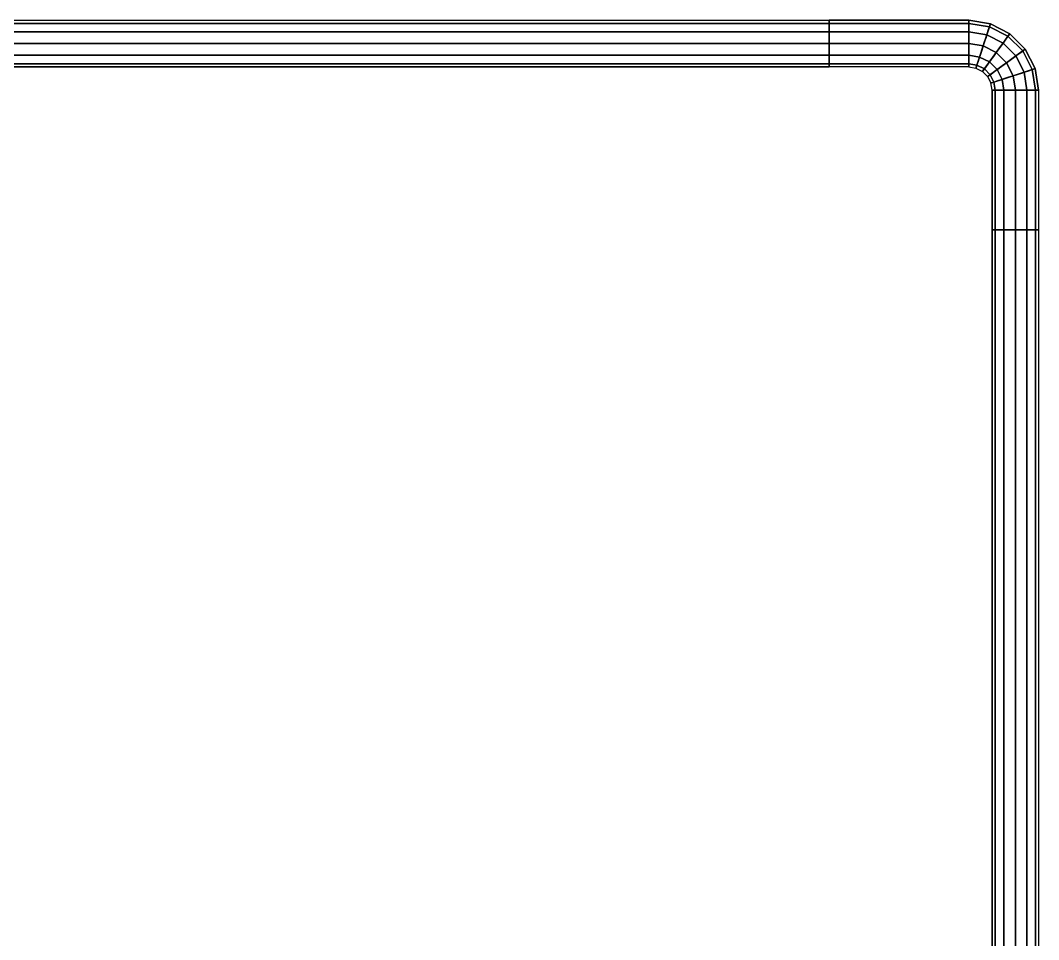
# Model space of a CAD drawing. Extents: x 86597 to 90972, y 12873 to 16823.
# Drawn here: x 89878 to 90972, y 15836 to 16823 of the extents above; entities that cross this region are included whole.
import ezdxf

# ---------------------------------------------------------------- set-up
doc = ezdxf.new("R2010")
doc.units = 0
doc.header["$LTSCALE"] = 50
doc.header["$MEASUREMENT"] = 0
doc.layers.add('PIPE', color=32, linetype='CONTINUOUS')

msp = doc.modelspace()

# ---------------------------------------------------------------- linework, layer by layer
at = {"layer": 'PIPE', "extrusion": (1, 0, 0)}
for centre in [(16798.2, 8900, 90896.6), (16798.2, 8750, 90896.6), (16798.2, 9350, 90896.6), (16798.2, 9200, 90896.6), (16798.2, 9050, 90896.6), (16798.2, 9500, 90896.6)]:
    msp.add_circle(centre, 25, dxfattribs=at)
at = {"layer": 'PIPE', "extrusion": (0.951057, -0.309017, 0)}
for centre in [(44067, 8900, 81272.4), (44067, 8750, 81272.4), (44067, 9350, 81272.4), (44067, 9200, 81272.4), (44067, 9050, 81272.4), (44067, 9500, 81272.4)]:
    msp.add_circle(centre, 25, dxfattribs=at)
at = {"layer": 'PIPE', "extrusion": (0.809017, -0.587785, 0)}
for centre in [(67027.2, 8900, 63692.6), (67027.2, 8750, 63692.6), (67027.2, 9350, 63692.6), (67027.2, 9200, 63692.6), (67027.2, 9050, 63692.6), (67027.2, 9500, 63692.6)]:
    msp.add_circle(centre, 25, dxfattribs=at)
at = {"layer": 'PIPE', "extrusion": (0.587785, -0.809017, 0)}
for centre in [(83431.2, 8900, 39878.1), (83431.2, 8750, 39878.1), (83431.2, 9350, 39878.1), (83431.2, 9200, 39878.1), (83431.2, 9050, 39878.1), (83431.2, 9500, 39878.1)]:
    msp.add_circle(centre, 25, dxfattribs=at)
at = {"layer": 'PIPE', "extrusion": (0.309017, -0.951057, 0)}
for centre in [(91673.3, 8900, 12160.2), (91673.3, 8750, 12160.2), (91673.3, 9350, 12160.2), (91673.3, 9200, 12160.2), (91673.3, 9050, 12160.2), (91673.3, 9500, 12160.2)]:
    msp.add_circle(centre, 25, dxfattribs=at)
at = {"layer": 'PIPE', "extrusion": (0, -1, 0)}
for centre in [(90946.6, 8900, -16748.2), (90946.6, 8750, -16748.2), (90946.6, 9350, -16748.2), (90946.6, 9200, -16748.2), (90946.6, 9050, -16748.2), (90946.6, 9500, -16748.2)]:
    msp.add_circle(centre, 25, dxfattribs=at)

# ---------------------------------------------------------------- meshes
at = {"layer": 'PIPE', "color": 252}
mesh = msp.add_polymesh((2, 12), dxfattribs=dict(at, n_close=True))
for k, corner in enumerate([(90746.6, 16823.2, 9500), (90746.6, 16819.8, 9512.5), (90746.6, 16810.7, 9521.7), (90746.6, 16798.2, 9525), (90746.6, 16785.7, 9521.7), (90746.6, 16776.5, 9512.5), (90746.6, 16773.2, 9500), (90746.6, 16776.5, 9487.5), (90746.6, 16785.7, 9478.3), (90746.6, 16798.2, 9475), (90746.6, 16810.7, 9478.3), (90746.6, 16819.8, 9487.5), (86596.6, 16823.2, 9500), (86596.6, 16819.8, 9512.5), (86596.6, 16810.7, 9521.7), (86596.6, 16798.2, 9525), (86596.6, 16785.7, 9521.7), (88896.6, 16776.5, 9512.5), (88896.6, 16773.2, 9500), (88896.6, 16776.5, 9487.5), (86596.6, 16785.7, 9478.3), (86596.6, 16798.2, 9475), (86596.6, 16810.7, 9478.3), (86596.6, 16819.8, 9487.5)]):
    mesh.set_mesh_vertex(divmod(k, 12), corner)
mesh = msp.add_polymesh((2, 12), dxfattribs=dict(at, n_close=True))
for k, corner in enumerate([(90746.6, 16823.2, 9350), (90746.6, 16819.8, 9362.5), (90746.6, 16810.7, 9371.7), (90746.6, 16798.2, 9375), (90746.6, 16785.7, 9371.7), (90746.6, 16776.5, 9362.5), (90746.6, 16773.2, 9350), (90746.6, 16776.5, 9337.5), (90746.6, 16785.7, 9328.3), (90746.6, 16798.2, 9325), (90746.6, 16810.7, 9328.3), (90746.6, 16819.8, 9337.5), (86596.6, 16823.2, 9350), (86596.6, 16819.8, 9362.5), (86596.6, 16810.7, 9371.7), (86596.6, 16798.2, 9375), (86596.6, 16785.7, 9371.7), (88896.6, 16776.5, 9362.5), (88896.6, 16773.2, 9350), (88896.6, 16776.5, 9337.5), (86596.6, 16785.7, 9328.3), (86596.6, 16798.2, 9325), (86596.6, 16810.7, 9328.3), (86596.6, 16819.8, 9337.5)]):
    mesh.set_mesh_vertex(divmod(k, 12), corner)
mesh = msp.add_polymesh((2, 12), dxfattribs=dict(at, n_close=True))
for k, corner in enumerate([(90746.6, 16823.2, 9200), (90746.6, 16819.8, 9212.5), (90746.6, 16810.7, 9221.7), (90746.6, 16798.2, 9225), (90746.6, 16785.7, 9221.7), (90746.6, 16776.5, 9212.5), (90746.6, 16773.2, 9200), (90746.6, 16776.5, 9187.5), (90746.6, 16785.7, 9178.3), (90746.6, 16798.2, 9175), (90746.6, 16810.7, 9178.3), (90746.6, 16819.8, 9187.5), (86596.6, 16823.2, 9200), (86596.6, 16819.8, 9212.5), (86596.6, 16810.7, 9221.7), (86596.6, 16798.2, 9225), (86596.6, 16785.7, 9221.7), (88896.6, 16776.5, 9212.5), (88896.6, 16773.2, 9200), (88896.6, 16776.5, 9187.5), (86596.6, 16785.7, 9178.3), (86596.6, 16798.2, 9175), (86596.6, 16810.7, 9178.3), (86596.6, 16819.8, 9187.5)]):
    mesh.set_mesh_vertex(divmod(k, 12), corner)
mesh = msp.add_polymesh((2, 12), dxfattribs=dict(at, n_close=True))
for k, corner in enumerate([(90746.6, 16823.2, 8750), (90746.6, 16819.8, 8762.5), (90746.6, 16810.7, 8771.7), (90746.6, 16798.2, 8775), (90746.6, 16785.7, 8771.7), (90746.6, 16776.5, 8762.5), (90746.6, 16773.2, 8750), (90746.6, 16776.5, 8737.5), (90746.6, 16785.7, 8728.3), (90746.6, 16798.2, 8725), (90746.6, 16810.7, 8728.3), (90746.6, 16819.8, 8737.5), (86596.6, 16823.2, 8750), (86596.6, 16819.8, 8762.5), (86596.6, 16810.7, 8771.7), (86596.6, 16798.2, 8775), (86596.6, 16785.7, 8771.7), (88896.6, 16776.5, 8762.5), (88896.6, 16773.2, 8750), (88896.6, 16776.5, 8737.5), (86596.6, 16785.7, 8728.3), (86596.6, 16798.2, 8725), (86596.6, 16810.7, 8728.3), (86596.6, 16819.8, 8737.5)]):
    mesh.set_mesh_vertex(divmod(k, 12), corner)
mesh = msp.add_polymesh((2, 12), dxfattribs=dict(at, n_close=True))
for k, corner in enumerate([(90746.6, 16823.2, 9050), (90746.6, 16819.8, 9062.5), (90746.6, 16810.7, 9071.7), (90746.6, 16798.2, 9075), (90746.6, 16785.7, 9071.7), (90746.6, 16776.5, 9062.5), (90746.6, 16773.2, 9050), (90746.6, 16776.5, 9037.5), (90746.6, 16785.7, 9028.3), (90746.6, 16798.2, 9025), (90746.6, 16810.7, 9028.3), (90746.6, 16819.8, 9037.5), (86596.6, 16823.2, 9050), (86596.6, 16819.8, 9062.5), (86596.6, 16810.7, 9071.7), (86596.6, 16798.2, 9075), (86596.6, 16785.7, 9071.7), (88896.6, 16776.5, 9062.5), (88896.6, 16773.2, 9050), (88896.6, 16776.5, 9037.5), (86596.6, 16785.7, 9028.3), (86596.6, 16798.2, 9025), (86596.6, 16810.7, 9028.3), (86596.6, 16819.8, 9037.5)]):
    mesh.set_mesh_vertex(divmod(k, 12), corner)
mesh = msp.add_polymesh((2, 12), dxfattribs=dict(at, n_close=True))
for k, corner in enumerate([(90746.6, 16823.2, 8900), (90746.6, 16819.8, 8912.5), (90746.6, 16810.7, 8921.7), (90746.6, 16798.2, 8925), (90746.6, 16785.7, 8921.7), (90746.6, 16776.5, 8912.5), (90746.6, 16773.2, 8900), (90746.6, 16776.5, 8887.5), (90746.6, 16785.7, 8878.3), (90746.6, 16798.2, 8875), (90746.6, 16810.7, 8878.3), (90746.6, 16819.8, 8887.5), (86596.6, 16823.2, 8900), (86596.6, 16819.8, 8912.5), (86596.6, 16810.7, 8921.7), (86596.6, 16798.2, 8925), (86596.6, 16785.7, 8921.7), (88896.6, 16776.5, 8912.5), (88896.6, 16773.2, 8900), (88896.6, 16776.5, 8887.5), (86596.6, 16785.7, 8878.3), (86596.6, 16798.2, 8875), (86596.6, 16810.7, 8878.3), (86596.6, 16819.8, 8887.5)]):
    mesh.set_mesh_vertex(divmod(k, 12), corner)
mesh = msp.add_polymesh((2, 12), dxfattribs=dict(at, n_close=True))
for k, corner in enumerate([(90746.6, 16773.2, 8900), (90746.6, 16776.5, 8912.5), (90746.6, 16785.7, 8921.7), (90746.6, 16798.2, 8925), (90746.6, 16810.7, 8921.7), (90746.6, 16819.8, 8912.5), (90746.6, 16823.2, 8900), (90746.6, 16819.8, 8887.5), (90746.6, 16810.7, 8878.3), (90746.6, 16798.2, 8875), (90746.6, 16785.7, 8878.3), (90746.6, 16776.5, 8887.5), (90896.6, 16773.2, 8900), (90896.6, 16776.5, 8912.5), (90896.6, 16785.7, 8921.7), (90896.6, 16798.2, 8925), (90896.6, 16810.7, 8921.7), (90896.6, 16819.8, 8912.5), (90896.6, 16823.2, 8900), (90896.6, 16819.8, 8887.5), (90896.6, 16810.7, 8878.3), (90896.6, 16798.2, 8875), (90896.6, 16785.7, 8878.3), (90896.6, 16776.5, 8887.5)]):
    mesh.set_mesh_vertex(divmod(k, 12), corner)
mesh = msp.add_polymesh((2, 12), dxfattribs=dict(at, n_close=True))
for k, corner in enumerate([(90746.6, 16773.2, 8750), (90746.6, 16776.5, 8762.5), (90746.6, 16785.7, 8771.7), (90746.6, 16798.2, 8775), (90746.6, 16810.7, 8771.7), (90746.6, 16819.8, 8762.5), (90746.6, 16823.2, 8750), (90746.6, 16819.8, 8737.5), (90746.6, 16810.7, 8728.3), (90746.6, 16798.2, 8725), (90746.6, 16785.7, 8728.3), (90746.6, 16776.5, 8737.5), (90896.6, 16773.2, 8750), (90896.6, 16776.5, 8762.5), (90896.6, 16785.7, 8771.7), (90896.6, 16798.2, 8775), (90896.6, 16810.7, 8771.7), (90896.6, 16819.8, 8762.5), (90896.6, 16823.2, 8750), (90896.6, 16819.8, 8737.5), (90896.6, 16810.7, 8728.3), (90896.6, 16798.2, 8725), (90896.6, 16785.7, 8728.3), (90896.6, 16776.5, 8737.5)]):
    mesh.set_mesh_vertex(divmod(k, 12), corner)
mesh = msp.add_polymesh((2, 12), dxfattribs=dict(at, n_close=True))
for k, corner in enumerate([(90746.6, 16773.2, 9350), (90746.6, 16776.5, 9362.5), (90746.6, 16785.7, 9371.7), (90746.6, 16798.2, 9375), (90746.6, 16810.7, 9371.7), (90746.6, 16819.8, 9362.5), (90746.6, 16823.2, 9350), (90746.6, 16819.8, 9337.5), (90746.6, 16810.7, 9328.3), (90746.6, 16798.2, 9325), (90746.6, 16785.7, 9328.3), (90746.6, 16776.5, 9337.5), (90896.6, 16773.2, 9350), (90896.6, 16776.5, 9362.5), (90896.6, 16785.7, 9371.7), (90896.6, 16798.2, 9375), (90896.6, 16810.7, 9371.7), (90896.6, 16819.8, 9362.5), (90896.6, 16823.2, 9350), (90896.6, 16819.8, 9337.5), (90896.6, 16810.7, 9328.3), (90896.6, 16798.2, 9325), (90896.6, 16785.7, 9328.3), (90896.6, 16776.5, 9337.5)]):
    mesh.set_mesh_vertex(divmod(k, 12), corner)
mesh = msp.add_polymesh((2, 12), dxfattribs=dict(at, n_close=True))
for k, corner in enumerate([(90746.6, 16773.2, 9200), (90746.6, 16776.5, 9212.5), (90746.6, 16785.7, 9221.7), (90746.6, 16798.2, 9225), (90746.6, 16810.7, 9221.7), (90746.6, 16819.8, 9212.5), (90746.6, 16823.2, 9200), (90746.6, 16819.8, 9187.5), (90746.6, 16810.7, 9178.3), (90746.6, 16798.2, 9175), (90746.6, 16785.7, 9178.3), (90746.6, 16776.5, 9187.5), (90896.6, 16773.2, 9200), (90896.6, 16776.5, 9212.5), (90896.6, 16785.7, 9221.7), (90896.6, 16798.2, 9225), (90896.6, 16810.7, 9221.7), (90896.6, 16819.8, 9212.5), (90896.6, 16823.2, 9200), (90896.6, 16819.8, 9187.5), (90896.6, 16810.7, 9178.3), (90896.6, 16798.2, 9175), (90896.6, 16785.7, 9178.3), (90896.6, 16776.5, 9187.5)]):
    mesh.set_mesh_vertex(divmod(k, 12), corner)
mesh = msp.add_polymesh((2, 12), dxfattribs=dict(at, n_close=True))
for k, corner in enumerate([(90746.6, 16773.2, 9050), (90746.6, 16776.5, 9062.5), (90746.6, 16785.7, 9071.7), (90746.6, 16798.2, 9075), (90746.6, 16810.7, 9071.7), (90746.6, 16819.8, 9062.5), (90746.6, 16823.2, 9050), (90746.6, 16819.8, 9037.5), (90746.6, 16810.7, 9028.3), (90746.6, 16798.2, 9025), (90746.6, 16785.7, 9028.3), (90746.6, 16776.5, 9037.5), (90896.6, 16773.2, 9050), (90896.6, 16776.5, 9062.5), (90896.6, 16785.7, 9071.7), (90896.6, 16798.2, 9075), (90896.6, 16810.7, 9071.7), (90896.6, 16819.8, 9062.5), (90896.6, 16823.2, 9050), (90896.6, 16819.8, 9037.5), (90896.6, 16810.7, 9028.3), (90896.6, 16798.2, 9025), (90896.6, 16785.7, 9028.3), (90896.6, 16776.5, 9037.5)]):
    mesh.set_mesh_vertex(divmod(k, 12), corner)
mesh = msp.add_polymesh((2, 12), dxfattribs=dict(at, n_close=True))
for k, corner in enumerate([(90746.6, 16773.2, 9500), (90746.6, 16776.5, 9512.5), (90746.6, 16785.7, 9521.7), (90746.6, 16798.2, 9525), (90746.6, 16810.7, 9521.7), (90746.6, 16819.8, 9512.5), (90746.6, 16823.2, 9500), (90746.6, 16819.8, 9487.5), (90746.6, 16810.7, 9478.3), (90746.6, 16798.2, 9475), (90746.6, 16785.7, 9478.3), (90746.6, 16776.5, 9487.5), (90896.6, 16773.2, 9500), (90896.6, 16776.5, 9512.5), (90896.6, 16785.7, 9521.7), (90896.6, 16798.2, 9525), (90896.6, 16810.7, 9521.7), (90896.6, 16819.8, 9512.5), (90896.6, 16823.2, 9500), (90896.6, 16819.8, 9487.5), (90896.6, 16810.7, 9478.3), (90896.6, 16798.2, 9475), (90896.6, 16785.7, 9478.3), (90896.6, 16776.5, 9487.5)]):
    mesh.set_mesh_vertex(divmod(k, 12), corner)
mesh = msp.add_polymesh((2, 12), dxfattribs=dict(at, n_close=True))
for k, corner in enumerate([(90904.3, 16771.9, 8900), (90905.4, 16775.1, 8912.5), (90908.2, 16783.8, 8921.7), (90912.1, 16795.7, 8925), (90915.9, 16807.6, 8921.7), (90918.8, 16816.3, 8912.5), (90919.8, 16819.5, 8900), (90918.8, 16816.3, 8887.5), (90915.9, 16807.6, 8878.3), (90912.1, 16795.7, 8875), (90908.2, 16783.8, 8878.3), (90905.4, 16775.1, 8887.5), (90896.6, 16773.2, 8900), (90896.6, 16776.5, 8912.5), (90896.6, 16785.7, 8921.7), (90896.6, 16798.2, 8925), (90896.6, 16810.7, 8921.7), (90896.6, 16819.8, 8912.5), (90896.6, 16823.2, 8900), (90896.6, 16819.8, 8887.5), (90896.6, 16810.7, 8878.3), (90896.6, 16798.2, 8875), (90896.6, 16785.7, 8878.3), (90896.6, 16776.5, 8887.5)]):
    mesh.set_mesh_vertex(divmod(k, 12), corner)
mesh = msp.add_polymesh((2, 12), dxfattribs=dict(at, n_close=True))
for k, corner in enumerate([(90904.3, 16771.9, 8750), (90905.4, 16775.1, 8762.5), (90908.2, 16783.8, 8771.7), (90912.1, 16795.7, 8775), (90915.9, 16807.6, 8771.7), (90918.8, 16816.3, 8762.5), (90919.8, 16819.5, 8750), (90918.8, 16816.3, 8737.5), (90915.9, 16807.6, 8728.3), (90912.1, 16795.7, 8725), (90908.2, 16783.8, 8728.3), (90905.4, 16775.1, 8737.5), (90896.6, 16773.2, 8750), (90896.6, 16776.5, 8762.5), (90896.6, 16785.7, 8771.7), (90896.6, 16798.2, 8775), (90896.6, 16810.7, 8771.7), (90896.6, 16819.8, 8762.5), (90896.6, 16823.2, 8750), (90896.6, 16819.8, 8737.5), (90896.6, 16810.7, 8728.3), (90896.6, 16798.2, 8725), (90896.6, 16785.7, 8728.3), (90896.6, 16776.5, 8737.5)]):
    mesh.set_mesh_vertex(divmod(k, 12), corner)
mesh = msp.add_polymesh((2, 12), dxfattribs=dict(at, n_close=True))
for k, corner in enumerate([(90904.3, 16771.9, 9350), (90905.4, 16775.1, 9362.5), (90908.2, 16783.8, 9371.7), (90912.1, 16795.7, 9375), (90915.9, 16807.6, 9371.7), (90918.8, 16816.3, 9362.5), (90919.8, 16819.5, 9350), (90918.8, 16816.3, 9337.5), (90915.9, 16807.6, 9328.3), (90912.1, 16795.7, 9325), (90908.2, 16783.8, 9328.3), (90905.4, 16775.1, 9337.5), (90896.6, 16773.2, 9350), (90896.6, 16776.5, 9362.5), (90896.6, 16785.7, 9371.7), (90896.6, 16798.2, 9375), (90896.6, 16810.7, 9371.7), (90896.6, 16819.8, 9362.5), (90896.6, 16823.2, 9350), (90896.6, 16819.8, 9337.5), (90896.6, 16810.7, 9328.3), (90896.6, 16798.2, 9325), (90896.6, 16785.7, 9328.3), (90896.6, 16776.5, 9337.5)]):
    mesh.set_mesh_vertex(divmod(k, 12), corner)
mesh = msp.add_polymesh((2, 12), dxfattribs=dict(at, n_close=True))
for k, corner in enumerate([(90904.3, 16771.9, 9200), (90905.4, 16775.1, 9212.5), (90908.2, 16783.8, 9221.7), (90912.1, 16795.7, 9225), (90915.9, 16807.6, 9221.7), (90918.8, 16816.3, 9212.5), (90919.8, 16819.5, 9200), (90918.8, 16816.3, 9187.5), (90915.9, 16807.6, 9178.3), (90912.1, 16795.7, 9175), (90908.2, 16783.8, 9178.3), (90905.4, 16775.1, 9187.5), (90896.6, 16773.2, 9200), (90896.6, 16776.5, 9212.5), (90896.6, 16785.7, 9221.7), (90896.6, 16798.2, 9225), (90896.6, 16810.7, 9221.7), (90896.6, 16819.8, 9212.5), (90896.6, 16823.2, 9200), (90896.6, 16819.8, 9187.5), (90896.6, 16810.7, 9178.3), (90896.6, 16798.2, 9175), (90896.6, 16785.7, 9178.3), (90896.6, 16776.5, 9187.5)]):
    mesh.set_mesh_vertex(divmod(k, 12), corner)
mesh = msp.add_polymesh((2, 12), dxfattribs=dict(at, n_close=True))
for k, corner in enumerate([(90904.3, 16771.9, 9050), (90905.4, 16775.1, 9062.5), (90908.2, 16783.8, 9071.7), (90912.1, 16795.7, 9075), (90915.9, 16807.6, 9071.7), (90918.8, 16816.3, 9062.5), (90919.8, 16819.5, 9050), (90918.8, 16816.3, 9037.5), (90915.9, 16807.6, 9028.3), (90912.1, 16795.7, 9025), (90908.2, 16783.8, 9028.3), (90905.4, 16775.1, 9037.5), (90896.6, 16773.2, 9050), (90896.6, 16776.5, 9062.5), (90896.6, 16785.7, 9071.7), (90896.6, 16798.2, 9075), (90896.6, 16810.7, 9071.7), (90896.6, 16819.8, 9062.5), (90896.6, 16823.2, 9050), (90896.6, 16819.8, 9037.5), (90896.6, 16810.7, 9028.3), (90896.6, 16798.2, 9025), (90896.6, 16785.7, 9028.3), (90896.6, 16776.5, 9037.5)]):
    mesh.set_mesh_vertex(divmod(k, 12), corner)
mesh = msp.add_polymesh((2, 12), dxfattribs=dict(at, n_close=True))
for k, corner in enumerate([(90904.3, 16771.9, 9500), (90905.4, 16775.1, 9512.5), (90908.2, 16783.8, 9521.7), (90912.1, 16795.7, 9525), (90915.9, 16807.6, 9521.7), (90918.8, 16816.3, 9512.5), (90919.8, 16819.5, 9500), (90918.8, 16816.3, 9487.5), (90915.9, 16807.6, 9478.3), (90912.1, 16795.7, 9475), (90908.2, 16783.8, 9478.3), (90905.4, 16775.1, 9487.5), (90896.6, 16773.2, 9500), (90896.6, 16776.5, 9512.5), (90896.6, 16785.7, 9521.7), (90896.6, 16798.2, 9525), (90896.6, 16810.7, 9521.7), (90896.6, 16819.8, 9512.5), (90896.6, 16823.2, 9500), (90896.6, 16819.8, 9487.5), (90896.6, 16810.7, 9478.3), (90896.6, 16798.2, 9475), (90896.6, 16785.7, 9478.3), (90896.6, 16776.5, 9487.5)]):
    mesh.set_mesh_vertex(divmod(k, 12), corner)
mesh = msp.add_polymesh((2, 12), dxfattribs=dict(at, n_close=True))
for k, corner in enumerate([(90911.3, 16768.4, 8900), (90913.3, 16771.1, 8912.5), (90918.7, 16778.5, 8921.7), (90926, 16788.6, 8925), (90933.4, 16798.7, 8921.7), (90938.7, 16806.1, 8912.5), (90940.7, 16808.8, 8900), (90938.7, 16806.1, 8887.5), (90933.4, 16798.7, 8878.3), (90926, 16788.6, 8875), (90918.7, 16778.5, 8878.3), (90913.3, 16771.1, 8887.5), (90904.3, 16771.9, 8900), (90905.4, 16775.1, 8912.5), (90908.2, 16783.8, 8921.7), (90912.1, 16795.7, 8925), (90915.9, 16807.6, 8921.7), (90918.8, 16816.3, 8912.5), (90919.8, 16819.5, 8900), (90918.8, 16816.3, 8887.5), (90915.9, 16807.6, 8878.3), (90912.1, 16795.7, 8875), (90908.2, 16783.8, 8878.3), (90905.4, 16775.1, 8887.5)]):
    mesh.set_mesh_vertex(divmod(k, 12), corner)
mesh = msp.add_polymesh((2, 12), dxfattribs=dict(at, n_close=True))
for k, corner in enumerate([(90911.3, 16768.4, 8750), (90913.3, 16771.1, 8762.5), (90918.7, 16778.5, 8771.7), (90926, 16788.6, 8775), (90933.4, 16798.7, 8771.7), (90938.7, 16806.1, 8762.5), (90940.7, 16808.8, 8750), (90938.7, 16806.1, 8737.5), (90933.4, 16798.7, 8728.3), (90926, 16788.6, 8725), (90918.7, 16778.5, 8728.3), (90913.3, 16771.1, 8737.5), (90904.3, 16771.9, 8750), (90905.4, 16775.1, 8762.5), (90908.2, 16783.8, 8771.7), (90912.1, 16795.7, 8775), (90915.9, 16807.6, 8771.7), (90918.8, 16816.3, 8762.5), (90919.8, 16819.5, 8750), (90918.8, 16816.3, 8737.5), (90915.9, 16807.6, 8728.3), (90912.1, 16795.7, 8725), (90908.2, 16783.8, 8728.3), (90905.4, 16775.1, 8737.5)]):
    mesh.set_mesh_vertex(divmod(k, 12), corner)
mesh = msp.add_polymesh((2, 12), dxfattribs=dict(at, n_close=True))
for k, corner in enumerate([(90911.3, 16768.4, 9350), (90913.3, 16771.1, 9362.5), (90918.7, 16778.5, 9371.7), (90926, 16788.6, 9375), (90933.4, 16798.7, 9371.7), (90938.7, 16806.1, 9362.5), (90940.7, 16808.8, 9350), (90938.7, 16806.1, 9337.5), (90933.4, 16798.7, 9328.3), (90926, 16788.6, 9325), (90918.7, 16778.5, 9328.3), (90913.3, 16771.1, 9337.5), (90904.3, 16771.9, 9350), (90905.4, 16775.1, 9362.5), (90908.2, 16783.8, 9371.7), (90912.1, 16795.7, 9375), (90915.9, 16807.6, 9371.7), (90918.8, 16816.3, 9362.5), (90919.8, 16819.5, 9350), (90918.8, 16816.3, 9337.5), (90915.9, 16807.6, 9328.3), (90912.1, 16795.7, 9325), (90908.2, 16783.8, 9328.3), (90905.4, 16775.1, 9337.5)]):
    mesh.set_mesh_vertex(divmod(k, 12), corner)
mesh = msp.add_polymesh((2, 12), dxfattribs=dict(at, n_close=True))
for k, corner in enumerate([(90911.3, 16768.4, 9200), (90913.3, 16771.1, 9212.5), (90918.7, 16778.5, 9221.7), (90926, 16788.6, 9225), (90933.4, 16798.7, 9221.7), (90938.7, 16806.1, 9212.5), (90940.7, 16808.8, 9200), (90938.7, 16806.1, 9187.5), (90933.4, 16798.7, 9178.3), (90926, 16788.6, 9175), (90918.7, 16778.5, 9178.3), (90913.3, 16771.1, 9187.5), (90904.3, 16771.9, 9200), (90905.4, 16775.1, 9212.5), (90908.2, 16783.8, 9221.7), (90912.1, 16795.7, 9225), (90915.9, 16807.6, 9221.7), (90918.8, 16816.3, 9212.5), (90919.8, 16819.5, 9200), (90918.8, 16816.3, 9187.5), (90915.9, 16807.6, 9178.3), (90912.1, 16795.7, 9175), (90908.2, 16783.8, 9178.3), (90905.4, 16775.1, 9187.5)]):
    mesh.set_mesh_vertex(divmod(k, 12), corner)
mesh = msp.add_polymesh((2, 12), dxfattribs=dict(at, n_close=True))
for k, corner in enumerate([(90911.3, 16768.4, 9050), (90913.3, 16771.1, 9062.5), (90918.7, 16778.5, 9071.7), (90926, 16788.6, 9075), (90933.4, 16798.7, 9071.7), (90938.7, 16806.1, 9062.5), (90940.7, 16808.8, 9050), (90938.7, 16806.1, 9037.5), (90933.4, 16798.7, 9028.3), (90926, 16788.6, 9025), (90918.7, 16778.5, 9028.3), (90913.3, 16771.1, 9037.5), (90904.3, 16771.9, 9050), (90905.4, 16775.1, 9062.5), (90908.2, 16783.8, 9071.7), (90912.1, 16795.7, 9075), (90915.9, 16807.6, 9071.7), (90918.8, 16816.3, 9062.5), (90919.8, 16819.5, 9050), (90918.8, 16816.3, 9037.5), (90915.9, 16807.6, 9028.3), (90912.1, 16795.7, 9025), (90908.2, 16783.8, 9028.3), (90905.4, 16775.1, 9037.5)]):
    mesh.set_mesh_vertex(divmod(k, 12), corner)
mesh = msp.add_polymesh((2, 12), dxfattribs=dict(at, n_close=True))
for k, corner in enumerate([(90911.3, 16768.4, 9500), (90913.3, 16771.1, 9512.5), (90918.7, 16778.5, 9521.7), (90926, 16788.6, 9525), (90933.4, 16798.7, 9521.7), (90938.7, 16806.1, 9512.5), (90940.7, 16808.8, 9500), (90938.7, 16806.1, 9487.5), (90933.4, 16798.7, 9478.3), (90926, 16788.6, 9475), (90918.7, 16778.5, 9478.3), (90913.3, 16771.1, 9487.5), (90904.3, 16771.9, 9500), (90905.4, 16775.1, 9512.5), (90908.2, 16783.8, 9521.7), (90912.1, 16795.7, 9525), (90915.9, 16807.6, 9521.7), (90918.8, 16816.3, 9512.5), (90919.8, 16819.5, 9500), (90918.8, 16816.3, 9487.5), (90915.9, 16807.6, 9478.3), (90912.1, 16795.7, 9475), (90908.2, 16783.8, 9478.3), (90905.4, 16775.1, 9487.5)]):
    mesh.set_mesh_vertex(divmod(k, 12), corner)
mesh = msp.add_polymesh((2, 12), dxfattribs=dict(at, n_close=True))
for k, corner in enumerate([(90916.8, 16762.9, 8900), (90919.6, 16764.8, 8912.5), (90927, 16770.2, 8921.7), (90937.1, 16777.6, 8925), (90947.2, 16784.9, 8921.7), (90954.6, 16790.3, 8912.5), (90957.3, 16792.2, 8900), (90954.6, 16790.3, 8887.5), (90947.2, 16784.9, 8878.3), (90937.1, 16777.6, 8875), (90927, 16770.2, 8878.3), (90919.6, 16764.8, 8887.5), (90911.3, 16768.4, 8900), (90913.3, 16771.1, 8912.5), (90918.7, 16778.5, 8921.7), (90926, 16788.6, 8925), (90933.4, 16798.7, 8921.7), (90938.7, 16806.1, 8912.5), (90940.7, 16808.8, 8900), (90938.7, 16806.1, 8887.5), (90933.4, 16798.7, 8878.3), (90926, 16788.6, 8875), (90918.7, 16778.5, 8878.3), (90913.3, 16771.1, 8887.5)]):
    mesh.set_mesh_vertex(divmod(k, 12), corner)
mesh = msp.add_polymesh((2, 12), dxfattribs=dict(at, n_close=True))
for k, corner in enumerate([(90916.8, 16762.9, 8750), (90919.6, 16764.8, 8762.5), (90927, 16770.2, 8771.7), (90937.1, 16777.6, 8775), (90947.2, 16784.9, 8771.7), (90954.6, 16790.3, 8762.5), (90957.3, 16792.2, 8750), (90954.6, 16790.3, 8737.5), (90947.2, 16784.9, 8728.3), (90937.1, 16777.6, 8725), (90927, 16770.2, 8728.3), (90919.6, 16764.8, 8737.5), (90911.3, 16768.4, 8750), (90913.3, 16771.1, 8762.5), (90918.7, 16778.5, 8771.7), (90926, 16788.6, 8775), (90933.4, 16798.7, 8771.7), (90938.7, 16806.1, 8762.5), (90940.7, 16808.8, 8750), (90938.7, 16806.1, 8737.5), (90933.4, 16798.7, 8728.3), (90926, 16788.6, 8725), (90918.7, 16778.5, 8728.3), (90913.3, 16771.1, 8737.5)]):
    mesh.set_mesh_vertex(divmod(k, 12), corner)
mesh = msp.add_polymesh((2, 12), dxfattribs=dict(at, n_close=True))
for k, corner in enumerate([(90916.8, 16762.9, 9350), (90919.6, 16764.8, 9362.5), (90927, 16770.2, 9371.7), (90937.1, 16777.6, 9375), (90947.2, 16784.9, 9371.7), (90954.6, 16790.3, 9362.5), (90957.3, 16792.2, 9350), (90954.6, 16790.3, 9337.5), (90947.2, 16784.9, 9328.3), (90937.1, 16777.6, 9325), (90927, 16770.2, 9328.3), (90919.6, 16764.8, 9337.5), (90911.3, 16768.4, 9350), (90913.3, 16771.1, 9362.5), (90918.7, 16778.5, 9371.7), (90926, 16788.6, 9375), (90933.4, 16798.7, 9371.7), (90938.7, 16806.1, 9362.5), (90940.7, 16808.8, 9350), (90938.7, 16806.1, 9337.5), (90933.4, 16798.7, 9328.3), (90926, 16788.6, 9325), (90918.7, 16778.5, 9328.3), (90913.3, 16771.1, 9337.5)]):
    mesh.set_mesh_vertex(divmod(k, 12), corner)
mesh = msp.add_polymesh((2, 12), dxfattribs=dict(at, n_close=True))
for k, corner in enumerate([(90916.8, 16762.9, 9200), (90919.6, 16764.8, 9212.5), (90927, 16770.2, 9221.7), (90937.1, 16777.6, 9225), (90947.2, 16784.9, 9221.7), (90954.6, 16790.3, 9212.5), (90957.3, 16792.2, 9200), (90954.6, 16790.3, 9187.5), (90947.2, 16784.9, 9178.3), (90937.1, 16777.6, 9175), (90927, 16770.2, 9178.3), (90919.6, 16764.8, 9187.5), (90911.3, 16768.4, 9200), (90913.3, 16771.1, 9212.5), (90918.7, 16778.5, 9221.7), (90926, 16788.6, 9225), (90933.4, 16798.7, 9221.7), (90938.7, 16806.1, 9212.5), (90940.7, 16808.8, 9200), (90938.7, 16806.1, 9187.5), (90933.4, 16798.7, 9178.3), (90926, 16788.6, 9175), (90918.7, 16778.5, 9178.3), (90913.3, 16771.1, 9187.5)]):
    mesh.set_mesh_vertex(divmod(k, 12), corner)
mesh = msp.add_polymesh((2, 12), dxfattribs=dict(at, n_close=True))
for k, corner in enumerate([(90916.8, 16762.9, 9050), (90919.6, 16764.8, 9062.5), (90927, 16770.2, 9071.7), (90937.1, 16777.6, 9075), (90947.2, 16784.9, 9071.7), (90954.6, 16790.3, 9062.5), (90957.3, 16792.2, 9050), (90954.6, 16790.3, 9037.5), (90947.2, 16784.9, 9028.3), (90937.1, 16777.6, 9025), (90927, 16770.2, 9028.3), (90919.6, 16764.8, 9037.5), (90911.3, 16768.4, 9050), (90913.3, 16771.1, 9062.5), (90918.7, 16778.5, 9071.7), (90926, 16788.6, 9075), (90933.4, 16798.7, 9071.7), (90938.7, 16806.1, 9062.5), (90940.7, 16808.8, 9050), (90938.7, 16806.1, 9037.5), (90933.4, 16798.7, 9028.3), (90926, 16788.6, 9025), (90918.7, 16778.5, 9028.3), (90913.3, 16771.1, 9037.5)]):
    mesh.set_mesh_vertex(divmod(k, 12), corner)
mesh = msp.add_polymesh((2, 12), dxfattribs=dict(at, n_close=True))
for k, corner in enumerate([(90916.8, 16762.9, 9500), (90919.6, 16764.8, 9512.5), (90927, 16770.2, 9521.7), (90937.1, 16777.6, 9525), (90947.2, 16784.9, 9521.7), (90954.6, 16790.3, 9512.5), (90957.3, 16792.2, 9500), (90954.6, 16790.3, 9487.5), (90947.2, 16784.9, 9478.3), (90937.1, 16777.6, 9475), (90927, 16770.2, 9478.3), (90919.6, 16764.8, 9487.5), (90911.3, 16768.4, 9500), (90913.3, 16771.1, 9512.5), (90918.7, 16778.5, 9521.7), (90926, 16788.6, 9525), (90933.4, 16798.7, 9521.7), (90938.7, 16806.1, 9512.5), (90940.7, 16808.8, 9500), (90938.7, 16806.1, 9487.5), (90933.4, 16798.7, 9478.3), (90926, 16788.6, 9475), (90918.7, 16778.5, 9478.3), (90913.3, 16771.1, 9487.5)]):
    mesh.set_mesh_vertex(divmod(k, 12), corner)
mesh = msp.add_polymesh((2, 12), dxfattribs=dict(at, n_close=True))
for k, corner in enumerate([(90920.4, 16755.9, 8900), (90923.6, 16756.9, 8912.5), (90932.3, 16759.7, 8921.7), (90944.2, 16763.6, 8925), (90956.1, 16767.5, 8921.7), (90964.8, 16770.3, 8912.5), (90968, 16771.3, 8900), (90964.8, 16770.3, 8887.5), (90956.1, 16767.5, 8878.3), (90944.2, 16763.6, 8875), (90932.3, 16759.7, 8878.3), (90923.6, 16756.9, 8887.5), (90916.8, 16762.9, 8900), (90919.6, 16764.8, 8912.5), (90927, 16770.2, 8921.7), (90937.1, 16777.6, 8925), (90947.2, 16784.9, 8921.7), (90954.6, 16790.3, 8912.5), (90957.3, 16792.2, 8900), (90954.6, 16790.3, 8887.5), (90947.2, 16784.9, 8878.3), (90937.1, 16777.6, 8875), (90927, 16770.2, 8878.3), (90919.6, 16764.8, 8887.5)]):
    mesh.set_mesh_vertex(divmod(k, 12), corner)
mesh = msp.add_polymesh((2, 12), dxfattribs=dict(at, n_close=True))
for k, corner in enumerate([(90920.4, 16755.9, 8750), (90923.6, 16756.9, 8762.5), (90932.3, 16759.7, 8771.7), (90944.2, 16763.6, 8775), (90956.1, 16767.5, 8771.7), (90964.8, 16770.3, 8762.5), (90968, 16771.3, 8750), (90964.8, 16770.3, 8737.5), (90956.1, 16767.5, 8728.3), (90944.2, 16763.6, 8725), (90932.3, 16759.7, 8728.3), (90923.6, 16756.9, 8737.5), (90916.8, 16762.9, 8750), (90919.6, 16764.8, 8762.5), (90927, 16770.2, 8771.7), (90937.1, 16777.6, 8775), (90947.2, 16784.9, 8771.7), (90954.6, 16790.3, 8762.5), (90957.3, 16792.2, 8750), (90954.6, 16790.3, 8737.5), (90947.2, 16784.9, 8728.3), (90937.1, 16777.6, 8725), (90927, 16770.2, 8728.3), (90919.6, 16764.8, 8737.5)]):
    mesh.set_mesh_vertex(divmod(k, 12), corner)
mesh = msp.add_polymesh((2, 12), dxfattribs=dict(at, n_close=True))
for k, corner in enumerate([(90920.4, 16755.9, 9350), (90923.6, 16756.9, 9362.5), (90932.3, 16759.7, 9371.7), (90944.2, 16763.6, 9375), (90956.1, 16767.5, 9371.7), (90964.8, 16770.3, 9362.5), (90968, 16771.3, 9350), (90964.8, 16770.3, 9337.5), (90956.1, 16767.5, 9328.3), (90944.2, 16763.6, 9325), (90932.3, 16759.7, 9328.3), (90923.6, 16756.9, 9337.5), (90916.8, 16762.9, 9350), (90919.6, 16764.8, 9362.5), (90927, 16770.2, 9371.7), (90937.1, 16777.6, 9375), (90947.2, 16784.9, 9371.7), (90954.6, 16790.3, 9362.5), (90957.3, 16792.2, 9350), (90954.6, 16790.3, 9337.5), (90947.2, 16784.9, 9328.3), (90937.1, 16777.6, 9325), (90927, 16770.2, 9328.3), (90919.6, 16764.8, 9337.5)]):
    mesh.set_mesh_vertex(divmod(k, 12), corner)
mesh = msp.add_polymesh((2, 12), dxfattribs=dict(at, n_close=True))
for k, corner in enumerate([(90920.4, 16755.9, 9200), (90923.6, 16756.9, 9212.5), (90932.3, 16759.7, 9221.7), (90944.2, 16763.6, 9225), (90956.1, 16767.5, 9221.7), (90964.8, 16770.3, 9212.5), (90968, 16771.3, 9200), (90964.8, 16770.3, 9187.5), (90956.1, 16767.5, 9178.3), (90944.2, 16763.6, 9175), (90932.3, 16759.7, 9178.3), (90923.6, 16756.9, 9187.5), (90916.8, 16762.9, 9200), (90919.6, 16764.8, 9212.5), (90927, 16770.2, 9221.7), (90937.1, 16777.6, 9225), (90947.2, 16784.9, 9221.7), (90954.6, 16790.3, 9212.5), (90957.3, 16792.2, 9200), (90954.6, 16790.3, 9187.5), (90947.2, 16784.9, 9178.3), (90937.1, 16777.6, 9175), (90927, 16770.2, 9178.3), (90919.6, 16764.8, 9187.5)]):
    mesh.set_mesh_vertex(divmod(k, 12), corner)
mesh = msp.add_polymesh((2, 12), dxfattribs=dict(at, n_close=True))
for k, corner in enumerate([(90920.4, 16755.9, 9050), (90923.6, 16756.9, 9062.5), (90932.3, 16759.7, 9071.7), (90944.2, 16763.6, 9075), (90956.1, 16767.5, 9071.7), (90964.8, 16770.3, 9062.5), (90968, 16771.3, 9050), (90964.8, 16770.3, 9037.5), (90956.1, 16767.5, 9028.3), (90944.2, 16763.6, 9025), (90932.3, 16759.7, 9028.3), (90923.6, 16756.9, 9037.5), (90916.8, 16762.9, 9050), (90919.6, 16764.8, 9062.5), (90927, 16770.2, 9071.7), (90937.1, 16777.6, 9075), (90947.2, 16784.9, 9071.7), (90954.6, 16790.3, 9062.5), (90957.3, 16792.2, 9050), (90954.6, 16790.3, 9037.5), (90947.2, 16784.9, 9028.3), (90937.1, 16777.6, 9025), (90927, 16770.2, 9028.3), (90919.6, 16764.8, 9037.5)]):
    mesh.set_mesh_vertex(divmod(k, 12), corner)
mesh = msp.add_polymesh((2, 12), dxfattribs=dict(at, n_close=True))
for k, corner in enumerate([(90920.4, 16755.9, 9500), (90923.6, 16756.9, 9512.5), (90932.3, 16759.7, 9521.7), (90944.2, 16763.6, 9525), (90956.1, 16767.5, 9521.7), (90964.8, 16770.3, 9512.5), (90968, 16771.3, 9500), (90964.8, 16770.3, 9487.5), (90956.1, 16767.5, 9478.3), (90944.2, 16763.6, 9475), (90932.3, 16759.7, 9478.3), (90923.6, 16756.9, 9487.5), (90916.8, 16762.9, 9500), (90919.6, 16764.8, 9512.5), (90927, 16770.2, 9521.7), (90937.1, 16777.6, 9525), (90947.2, 16784.9, 9521.7), (90954.6, 16790.3, 9512.5), (90957.3, 16792.2, 9500), (90954.6, 16790.3, 9487.5), (90947.2, 16784.9, 9478.3), (90937.1, 16777.6, 9475), (90927, 16770.2, 9478.3), (90919.6, 16764.8, 9487.5)]):
    mesh.set_mesh_vertex(divmod(k, 12), corner)
mesh = msp.add_polymesh((2, 12), dxfattribs=dict(at, n_close=True))
for k, corner in enumerate([(90920.4, 16755.9, 8900), (90923.6, 16756.9, 8912.5), (90932.3, 16759.7, 8921.7), (90944.2, 16763.6, 8925), (90956.1, 16767.5, 8921.7), (90964.8, 16770.3, 8912.5), (90968, 16771.3, 8900), (90964.8, 16770.3, 8887.5), (90956.1, 16767.5, 8878.3), (90944.2, 16763.6, 8875), (90932.3, 16759.7, 8878.3), (90923.6, 16756.9, 8887.5), (90921.6, 16748.2, 8900), (90925, 16748.2, 8912.5), (90934.1, 16748.2, 8921.7), (90946.6, 16748.2, 8925), (90959.1, 16748.2, 8921.7), (90968.3, 16748.2, 8912.5), (90971.6, 16748.2, 8900), (90968.3, 16748.2, 8887.5), (90959.1, 16748.2, 8878.3), (90946.6, 16748.2, 8875), (90934.1, 16748.2, 8878.3), (90925, 16748.2, 8887.5)]):
    mesh.set_mesh_vertex(divmod(k, 12), corner)
mesh = msp.add_polymesh((2, 12), dxfattribs=dict(at, n_close=True))
for k, corner in enumerate([(90920.4, 16755.9, 8750), (90923.6, 16756.9, 8762.5), (90932.3, 16759.7, 8771.7), (90944.2, 16763.6, 8775), (90956.1, 16767.5, 8771.7), (90964.8, 16770.3, 8762.5), (90968, 16771.3, 8750), (90964.8, 16770.3, 8737.5), (90956.1, 16767.5, 8728.3), (90944.2, 16763.6, 8725), (90932.3, 16759.7, 8728.3), (90923.6, 16756.9, 8737.5), (90921.6, 16748.2, 8750), (90925, 16748.2, 8762.5), (90934.1, 16748.2, 8771.7), (90946.6, 16748.2, 8775), (90959.1, 16748.2, 8771.7), (90968.3, 16748.2, 8762.5), (90971.6, 16748.2, 8750), (90968.3, 16748.2, 8737.5), (90959.1, 16748.2, 8728.3), (90946.6, 16748.2, 8725), (90934.1, 16748.2, 8728.3), (90925, 16748.2, 8737.5)]):
    mesh.set_mesh_vertex(divmod(k, 12), corner)
mesh = msp.add_polymesh((2, 12), dxfattribs=dict(at, n_close=True))
for k, corner in enumerate([(90920.4, 16755.9, 9350), (90923.6, 16756.9, 9362.5), (90932.3, 16759.7, 9371.7), (90944.2, 16763.6, 9375), (90956.1, 16767.5, 9371.7), (90964.8, 16770.3, 9362.5), (90968, 16771.3, 9350), (90964.8, 16770.3, 9337.5), (90956.1, 16767.5, 9328.3), (90944.2, 16763.6, 9325), (90932.3, 16759.7, 9328.3), (90923.6, 16756.9, 9337.5), (90921.6, 16748.2, 9350), (90925, 16748.2, 9362.5), (90934.1, 16748.2, 9371.7), (90946.6, 16748.2, 9375), (90959.1, 16748.2, 9371.7), (90968.3, 16748.2, 9362.5), (90971.6, 16748.2, 9350), (90968.3, 16748.2, 9337.5), (90959.1, 16748.2, 9328.3), (90946.6, 16748.2, 9325), (90934.1, 16748.2, 9328.3), (90925, 16748.2, 9337.5)]):
    mesh.set_mesh_vertex(divmod(k, 12), corner)
mesh = msp.add_polymesh((2, 12), dxfattribs=dict(at, n_close=True))
for k, corner in enumerate([(90920.4, 16755.9, 9200), (90923.6, 16756.9, 9212.5), (90932.3, 16759.7, 9221.7), (90944.2, 16763.6, 9225), (90956.1, 16767.5, 9221.7), (90964.8, 16770.3, 9212.5), (90968, 16771.3, 9200), (90964.8, 16770.3, 9187.5), (90956.1, 16767.5, 9178.3), (90944.2, 16763.6, 9175), (90932.3, 16759.7, 9178.3), (90923.6, 16756.9, 9187.5), (90921.6, 16748.2, 9200), (90925, 16748.2, 9212.5), (90934.1, 16748.2, 9221.7), (90946.6, 16748.2, 9225), (90959.1, 16748.2, 9221.7), (90968.3, 16748.2, 9212.5), (90971.6, 16748.2, 9200), (90968.3, 16748.2, 9187.5), (90959.1, 16748.2, 9178.3), (90946.6, 16748.2, 9175), (90934.1, 16748.2, 9178.3), (90925, 16748.2, 9187.5)]):
    mesh.set_mesh_vertex(divmod(k, 12), corner)
mesh = msp.add_polymesh((2, 12), dxfattribs=dict(at, n_close=True))
for k, corner in enumerate([(90920.4, 16755.9, 9050), (90923.6, 16756.9, 9062.5), (90932.3, 16759.7, 9071.7), (90944.2, 16763.6, 9075), (90956.1, 16767.5, 9071.7), (90964.8, 16770.3, 9062.5), (90968, 16771.3, 9050), (90964.8, 16770.3, 9037.5), (90956.1, 16767.5, 9028.3), (90944.2, 16763.6, 9025), (90932.3, 16759.7, 9028.3), (90923.6, 16756.9, 9037.5), (90921.6, 16748.2, 9050), (90925, 16748.2, 9062.5), (90934.1, 16748.2, 9071.7), (90946.6, 16748.2, 9075), (90959.1, 16748.2, 9071.7), (90968.3, 16748.2, 9062.5), (90971.6, 16748.2, 9050), (90968.3, 16748.2, 9037.5), (90959.1, 16748.2, 9028.3), (90946.6, 16748.2, 9025), (90934.1, 16748.2, 9028.3), (90925, 16748.2, 9037.5)]):
    mesh.set_mesh_vertex(divmod(k, 12), corner)
mesh = msp.add_polymesh((2, 12), dxfattribs=dict(at, n_close=True))
for k, corner in enumerate([(90920.4, 16755.9, 9500), (90923.6, 16756.9, 9512.5), (90932.3, 16759.7, 9521.7), (90944.2, 16763.6, 9525), (90956.1, 16767.5, 9521.7), (90964.8, 16770.3, 9512.5), (90968, 16771.3, 9500), (90964.8, 16770.3, 9487.5), (90956.1, 16767.5, 9478.3), (90944.2, 16763.6, 9475), (90932.3, 16759.7, 9478.3), (90923.6, 16756.9, 9487.5), (90921.6, 16748.2, 9500), (90925, 16748.2, 9512.5), (90934.1, 16748.2, 9521.7), (90946.6, 16748.2, 9525), (90959.1, 16748.2, 9521.7), (90968.3, 16748.2, 9512.5), (90971.6, 16748.2, 9500), (90968.3, 16748.2, 9487.5), (90959.1, 16748.2, 9478.3), (90946.6, 16748.2, 9475), (90934.1, 16748.2, 9478.3), (90925, 16748.2, 9487.5)]):
    mesh.set_mesh_vertex(divmod(k, 12), corner)
mesh = msp.add_polymesh((2, 12), dxfattribs=dict(at, n_close=True))
for k, corner in enumerate([(90971.6, 16598.2, 8900), (90968.3, 16598.2, 8912.5), (90959.1, 16598.2, 8921.7), (90946.6, 16598.2, 8925), (90934.1, 16598.2, 8921.7), (90925, 16598.2, 8912.5), (90921.6, 16598.2, 8900), (90925, 16598.2, 8887.5), (90934.1, 16598.2, 8878.3), (90946.6, 16598.2, 8875), (90959.1, 16598.2, 8878.3), (90968.3, 16598.2, 8887.5), (90971.6, 16748.2, 8900), (90968.3, 16748.2, 8912.5), (90959.1, 16748.2, 8921.7), (90946.6, 16748.2, 8925), (90934.1, 16748.2, 8921.7), (90925, 16748.2, 8912.5), (90921.6, 16748.2, 8900), (90925, 16748.2, 8887.5), (90934.1, 16748.2, 8878.3), (90946.6, 16748.2, 8875), (90959.1, 16748.2, 8878.3), (90968.3, 16748.2, 8887.5)]):
    mesh.set_mesh_vertex(divmod(k, 12), corner)
mesh = msp.add_polymesh((2, 12), dxfattribs=dict(at, n_close=True))
for k, corner in enumerate([(90971.6, 16598.2, 8750), (90968.3, 16598.2, 8762.5), (90959.1, 16598.2, 8771.7), (90946.6, 16598.2, 8775), (90934.1, 16598.2, 8771.7), (90925, 16598.2, 8762.5), (90921.6, 16598.2, 8750), (90925, 16598.2, 8737.5), (90934.1, 16598.2, 8728.3), (90946.6, 16598.2, 8725), (90959.1, 16598.2, 8728.3), (90968.3, 16598.2, 8737.5), (90971.6, 16748.2, 8750), (90968.3, 16748.2, 8762.5), (90959.1, 16748.2, 8771.7), (90946.6, 16748.2, 8775), (90934.1, 16748.2, 8771.7), (90925, 16748.2, 8762.5), (90921.6, 16748.2, 8750), (90925, 16748.2, 8737.5), (90934.1, 16748.2, 8728.3), (90946.6, 16748.2, 8725), (90959.1, 16748.2, 8728.3), (90968.3, 16748.2, 8737.5)]):
    mesh.set_mesh_vertex(divmod(k, 12), corner)
mesh = msp.add_polymesh((2, 12), dxfattribs=dict(at, n_close=True))
for k, corner in enumerate([(90971.6, 16598.2, 9350), (90968.3, 16598.2, 9362.5), (90959.1, 16598.2, 9371.7), (90946.6, 16598.2, 9375), (90934.1, 16598.2, 9371.7), (90925, 16598.2, 9362.5), (90921.6, 16598.2, 9350), (90925, 16598.2, 9337.5), (90934.1, 16598.2, 9328.3), (90946.6, 16598.2, 9325), (90959.1, 16598.2, 9328.3), (90968.3, 16598.2, 9337.5), (90971.6, 16748.2, 9350), (90968.3, 16748.2, 9362.5), (90959.1, 16748.2, 9371.7), (90946.6, 16748.2, 9375), (90934.1, 16748.2, 9371.7), (90925, 16748.2, 9362.5), (90921.6, 16748.2, 9350), (90925, 16748.2, 9337.5), (90934.1, 16748.2, 9328.3), (90946.6, 16748.2, 9325), (90959.1, 16748.2, 9328.3), (90968.3, 16748.2, 9337.5)]):
    mesh.set_mesh_vertex(divmod(k, 12), corner)
mesh = msp.add_polymesh((2, 12), dxfattribs=dict(at, n_close=True))
for k, corner in enumerate([(90971.6, 16598.2, 9200), (90968.3, 16598.2, 9212.5), (90959.1, 16598.2, 9221.7), (90946.6, 16598.2, 9225), (90934.1, 16598.2, 9221.7), (90925, 16598.2, 9212.5), (90921.6, 16598.2, 9200), (90925, 16598.2, 9187.5), (90934.1, 16598.2, 9178.3), (90946.6, 16598.2, 9175), (90959.1, 16598.2, 9178.3), (90968.3, 16598.2, 9187.5), (90971.6, 16748.2, 9200), (90968.3, 16748.2, 9212.5), (90959.1, 16748.2, 9221.7), (90946.6, 16748.2, 9225), (90934.1, 16748.2, 9221.7), (90925, 16748.2, 9212.5), (90921.6, 16748.2, 9200), (90925, 16748.2, 9187.5), (90934.1, 16748.2, 9178.3), (90946.6, 16748.2, 9175), (90959.1, 16748.2, 9178.3), (90968.3, 16748.2, 9187.5)]):
    mesh.set_mesh_vertex(divmod(k, 12), corner)
mesh = msp.add_polymesh((2, 12), dxfattribs=dict(at, n_close=True))
for k, corner in enumerate([(90971.6, 16598.2, 9050), (90968.3, 16598.2, 9062.5), (90959.1, 16598.2, 9071.7), (90946.6, 16598.2, 9075), (90934.1, 16598.2, 9071.7), (90925, 16598.2, 9062.5), (90921.6, 16598.2, 9050), (90925, 16598.2, 9037.5), (90934.1, 16598.2, 9028.3), (90946.6, 16598.2, 9025), (90959.1, 16598.2, 9028.3), (90968.3, 16598.2, 9037.5), (90971.6, 16748.2, 9050), (90968.3, 16748.2, 9062.5), (90959.1, 16748.2, 9071.7), (90946.6, 16748.2, 9075), (90934.1, 16748.2, 9071.7), (90925, 16748.2, 9062.5), (90921.6, 16748.2, 9050), (90925, 16748.2, 9037.5), (90934.1, 16748.2, 9028.3), (90946.6, 16748.2, 9025), (90959.1, 16748.2, 9028.3), (90968.3, 16748.2, 9037.5)]):
    mesh.set_mesh_vertex(divmod(k, 12), corner)
mesh = msp.add_polymesh((2, 12), dxfattribs=dict(at, n_close=True))
for k, corner in enumerate([(90971.6, 16598.2, 9500), (90968.3, 16598.2, 9512.5), (90959.1, 16598.2, 9521.7), (90946.6, 16598.2, 9525), (90934.1, 16598.2, 9521.7), (90925, 16598.2, 9512.5), (90921.6, 16598.2, 9500), (90925, 16598.2, 9487.5), (90934.1, 16598.2, 9478.3), (90946.6, 16598.2, 9475), (90959.1, 16598.2, 9478.3), (90968.3, 16598.2, 9487.5), (90971.6, 16748.2, 9500), (90968.3, 16748.2, 9512.5), (90959.1, 16748.2, 9521.7), (90946.6, 16748.2, 9525), (90934.1, 16748.2, 9521.7), (90925, 16748.2, 9512.5), (90921.6, 16748.2, 9500), (90925, 16748.2, 9487.5), (90934.1, 16748.2, 9478.3), (90946.6, 16748.2, 9475), (90959.1, 16748.2, 9478.3), (90968.3, 16748.2, 9487.5)]):
    mesh.set_mesh_vertex(divmod(k, 12), corner)
mesh = msp.add_polymesh((2, 12), dxfattribs=dict(at, n_close=True))
for k, corner in enumerate([(90971.6, 13098.2, 9500), (90968.3, 13098.2, 9512.5), (90959.1, 13098.2, 9521.7), (90946.6, 13098.2, 9525), (90934.1, 13098.2, 9521.7), (90925, 13098.2, 9512.5), (90921.6, 13098.2, 9500), (90925, 13098.2, 9487.5), (90934.1, 13098.2, 9478.3), (90946.6, 13098.2, 9475), (90959.1, 13098.2, 9478.3), (90968.3, 13098.2, 9487.5), (90971.6, 16598.2, 9500), (90968.3, 16598.2, 9512.5), (90959.1, 16598.2, 9521.7), (90946.6, 16598.2, 9525), (90934.1, 16598.2, 9521.7), (90925, 16598.2, 9512.5), (90921.6, 16598.2, 9500), (90925, 16598.2, 9487.5), (90934.1, 16598.2, 9478.3), (90946.6, 16598.2, 9475), (90959.1, 16598.2, 9478.3), (90968.3, 16598.2, 9487.5)]):
    mesh.set_mesh_vertex(divmod(k, 12), corner)
mesh = msp.add_polymesh((2, 12), dxfattribs=dict(at, n_close=True))
for k, corner in enumerate([(90971.6, 13098.2, 9350), (90968.3, 13098.2, 9362.5), (90959.1, 13098.2, 9371.7), (90946.6, 13098.2, 9375), (90934.1, 13098.2, 9371.7), (90925, 13098.2, 9362.5), (90921.6, 13098.2, 9350), (90925, 13098.2, 9337.5), (90934.1, 13098.2, 9328.3), (90946.6, 13098.2, 9325), (90959.1, 13098.2, 9328.3), (90968.3, 13098.2, 9337.5), (90971.6, 16598.2, 9350), (90968.3, 16598.2, 9362.5), (90959.1, 16598.2, 9371.7), (90946.6, 16598.2, 9375), (90934.1, 16598.2, 9371.7), (90925, 16598.2, 9362.5), (90921.6, 16598.2, 9350), (90925, 16598.2, 9337.5), (90934.1, 16598.2, 9328.3), (90946.6, 16598.2, 9325), (90959.1, 16598.2, 9328.3), (90968.3, 16598.2, 9337.5)]):
    mesh.set_mesh_vertex(divmod(k, 12), corner)
mesh = msp.add_polymesh((2, 12), dxfattribs=dict(at, n_close=True))
for k, corner in enumerate([(90971.6, 13098.2, 9200), (90968.3, 13098.2, 9212.5), (90959.1, 13098.2, 9221.7), (90946.6, 13098.2, 9225), (90934.1, 13098.2, 9221.7), (90925, 13098.2, 9212.5), (90921.6, 13098.2, 9200), (90925, 13098.2, 9187.5), (90934.1, 13098.2, 9178.3), (90946.6, 13098.2, 9175), (90959.1, 13098.2, 9178.3), (90968.3, 13098.2, 9187.5), (90971.6, 16598.2, 9200), (90968.3, 16598.2, 9212.5), (90959.1, 16598.2, 9221.7), (90946.6, 16598.2, 9225), (90934.1, 16598.2, 9221.7), (90925, 16598.2, 9212.5), (90921.6, 16598.2, 9200), (90925, 16598.2, 9187.5), (90934.1, 16598.2, 9178.3), (90946.6, 16598.2, 9175), (90959.1, 16598.2, 9178.3), (90968.3, 16598.2, 9187.5)]):
    mesh.set_mesh_vertex(divmod(k, 12), corner)
mesh = msp.add_polymesh((2, 12), dxfattribs=dict(at, n_close=True))
for k, corner in enumerate([(90971.6, 13098.2, 8750), (90968.3, 13098.2, 8762.5), (90959.1, 13098.2, 8771.7), (90946.6, 13098.2, 8775), (90934.1, 13098.2, 8771.7), (90925, 13098.2, 8762.5), (90921.6, 13098.2, 8750), (90925, 13098.2, 8737.5), (90934.1, 13098.2, 8728.3), (90946.6, 13098.2, 8725), (90959.1, 13098.2, 8728.3), (90968.3, 13098.2, 8737.5), (90971.6, 16598.2, 8750), (90968.3, 16598.2, 8762.5), (90959.1, 16598.2, 8771.7), (90946.6, 16598.2, 8775), (90934.1, 16598.2, 8771.7), (90925, 16598.2, 8762.5), (90921.6, 16598.2, 8750), (90925, 16598.2, 8737.5), (90934.1, 16598.2, 8728.3), (90946.6, 16598.2, 8725), (90959.1, 16598.2, 8728.3), (90968.3, 16598.2, 8737.5)]):
    mesh.set_mesh_vertex(divmod(k, 12), corner)
mesh = msp.add_polymesh((2, 12), dxfattribs=dict(at, n_close=True))
for k, corner in enumerate([(90971.6, 13098.2, 8900), (90968.3, 13098.2, 8912.5), (90959.1, 13098.2, 8921.7), (90946.6, 13098.2, 8925), (90934.1, 13098.2, 8921.7), (90925, 13098.2, 8912.5), (90921.6, 13098.2, 8900), (90925, 13098.2, 8887.5), (90934.1, 13098.2, 8878.3), (90946.6, 13098.2, 8875), (90959.1, 13098.2, 8878.3), (90968.3, 13098.2, 8887.5), (90971.6, 16598.2, 8900), (90968.3, 16598.2, 8912.5), (90959.1, 16598.2, 8921.7), (90946.6, 16598.2, 8925), (90934.1, 16598.2, 8921.7), (90925, 16598.2, 8912.5), (90921.6, 16598.2, 8900), (90925, 16598.2, 8887.5), (90934.1, 16598.2, 8878.3), (90946.6, 16598.2, 8875), (90959.1, 16598.2, 8878.3), (90968.3, 16598.2, 8887.5)]):
    mesh.set_mesh_vertex(divmod(k, 12), corner)
mesh = msp.add_polymesh((2, 12), dxfattribs=dict(at, n_close=True))
for k, corner in enumerate([(90971.6, 13098.2, 9050), (90968.3, 13098.2, 9062.5), (90959.1, 13098.2, 9071.7), (90946.6, 13098.2, 9075), (90934.1, 13098.2, 9071.7), (90925, 13098.2, 9062.5), (90921.6, 13098.2, 9050), (90925, 13098.2, 9037.5), (90934.1, 13098.2, 9028.3), (90946.6, 13098.2, 9025), (90959.1, 13098.2, 9028.3), (90968.3, 13098.2, 9037.5), (90971.6, 16598.2, 9050), (90968.3, 16598.2, 9062.5), (90959.1, 16598.2, 9071.7), (90946.6, 16598.2, 9075), (90934.1, 16598.2, 9071.7), (90925, 16598.2, 9062.5), (90921.6, 16598.2, 9050), (90925, 16598.2, 9037.5), (90934.1, 16598.2, 9028.3), (90946.6, 16598.2, 9025), (90959.1, 16598.2, 9028.3), (90968.3, 16598.2, 9037.5)]):
    mesh.set_mesh_vertex(divmod(k, 12), corner)

doc.saveas('drawing.dxf')
